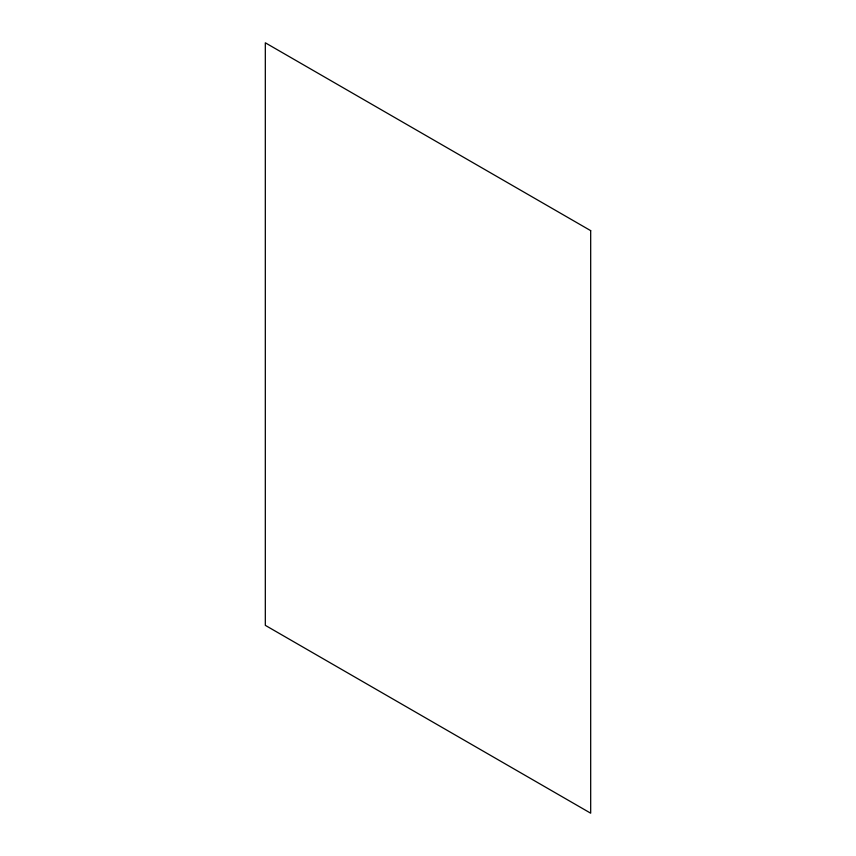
<?xml version="1.0" encoding="UTF-8"?>
<svg xmlns="http://www.w3.org/2000/svg" width="856" height="856" viewBox="0 0 856 856"><rect width="100%" height="100%" fill="white"/><g stroke="black" fill="none" stroke-linecap="round" stroke-linejoin="round"><path stroke-width="1.28" d="M590.683 230.649L265.317 42.8L265.317 625.351L590.683 813.2L590.683 230.649"/></g></svg>
